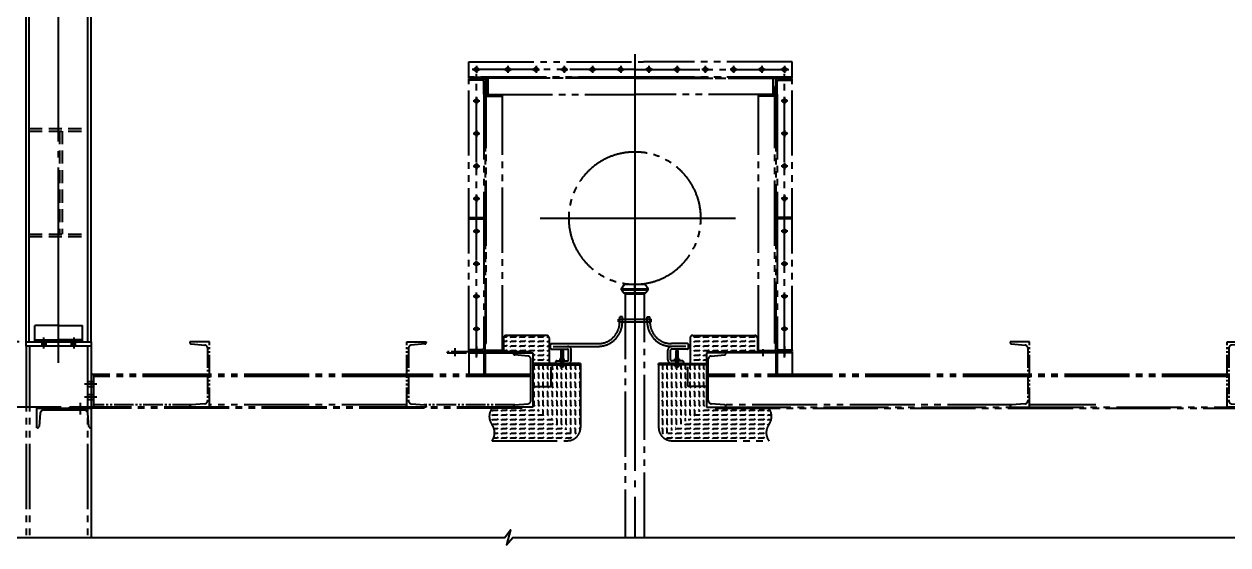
# Model space of a CAD drawing. Header units: millimetres. Extents: x 0 to 232280, y -26939 to 23794.
# Drawn here: x 168376 to 173925, y 14516 to 16915 of the extents above; entities that cross this region are included whole.
import ezdxf

# ---------------------------------------------------------------- set-up
doc = ezdxf.new("R2010")
doc.units = ezdxf.units.MM
doc.header["$LTSCALE"] = 30
for name, pattern in [('JNK-CENTER', [34, 30, -1.5, 1, -1.5]), ('JNK-HIDDEN', [3, 2, -1]), ('JNK-PHANTOM', [15, 10, -1, 1, -1, 1, -1])]:
    doc.linetypes.add(name, pattern=pattern)
for name, color, linetype in [('CEN-R', 1, 'JNK-CENTER'), ('CON-G', 3, 'Continuous'), ('CON-W', 7, 'Continuous'), ('Dim-W', 7, 'Continuous'), ('HID-Y', 2, 'JNK-HIDDEN'), ('PHA-M', 6, 'JNK-PHANTOM'), ('STL-OBJT', 7, 'Continuous')]:
    doc.layers.add(name, color=color, linetype=linetype)
doc.styles.add('SIMPLEX', font='simplex.shx', dxfattribs={"width": 0.8})
doc.dimstyles.new('DIM40', dxfattribs={"dimscale": 40, "dimtxt": 2.5, "dimasz": 2.5, "dimexe": 1, "dimexo": 1, "dimgap": 1, "dimtad": 1, "dimdec": 0, "dimdsep": 46, "dimtxsty": 'SIMPLEX', "dimcen": 0, "dimclrd": 7, "dimclre": 7, "dimclrt": 2, "dimadec": 1, "dimazin": 2, "dimtfac": 1, "dimtdec": 0, "dimtix": 1, "dimtmove": 2, "dimatfit": 2, "dimfxl": 1, "dimtolj": 1, "dimtzin": 0, "dimarcsym": 1})
pattern_1 = [(90, (7129.922, -1606.512), (-21.16667, 1e-15), [21.16667, -21.16667]), (135, (7129.922, -1585.346), (-21.166667, 3e-15), [5.29167, -19.35085, 5.29167, -29.93419])]
pattern_2 = [(0, (7129.922, -1606.512), (0, 21.16667), [21.16667, -21.16667]), (45, (7151.089, -1606.512), (1e-15, 21.166667), [5.29167, -19.35085, 5.29167, -29.93419])]

# ---------------------------------------------------------------- blocks, each defined once
blk = doc.blocks.new('*D1996')
at = {"layer": 'DEFPOINTS', "color": 0, "transparency": 16777216}
for p in [(166334.1, 15451.1), (168394.4, 15451.1), (168587.8, 15151.1)]:
    blk.add_point(p, dxfattribs=at)
at = {"layer": 'STL-OBJT', "color": 7, "linetype": 'ByBlock', "lineweight": -2, "transparency": 16777216}
for p, q in [((168354.4, 15451.1), (166294.1, 15451.1)), ((166334.1, 15251.1), (166334.1, 15351.1)), ((168547.8, 15151.1), (166294.1, 15151.1))]:
    blk.add_line(p, q, dxfattribs=at)
at = {"layer": 'STL-OBJT', "color": 7, "transparency": 16777216}
for points in [[(166317.4, 15351.1), (166350.8, 15351.1), (166334.1, 15451.1)], [(166317.4, 15251.1), (166350.8, 15251.1), (166334.1, 15151.1)]]:
    blk.add_solid(points, dxfattribs=at)
at = {"layer": 'STL-OBJT', "color": 2, "transparency": 16777216, "insert": (166244.1, 15301.1), "char_height": 100, "attachment_point": 5, "rotation": 90, "style": 'SIMPLEX'}
blk.add_mtext('\\A1;300', dxfattribs=at)
blk = doc.blocks.new('*D1997')
at = {"layer": 'DEFPOINTS', "color": 0, "ltscale": 0.5, "transparency": 16777216}
for p in [(166334.1, 19451.1), (168399, 19451.1), (168354.4, 15451.1)]:
    blk.add_point(p, dxfattribs=at)
at = {"layer": 'Dim-W', "color": 7, "linetype": 'ByBlock', "lineweight": -2, "ltscale": 0.5, "transparency": 16777216}
for p, q in [((168359, 19451.1), (166294.1, 19451.1)), ((166334.1, 15551.1), (166334.1, 19351.1)), ((168314.4, 15451.1), (166294.1, 15451.1))]:
    blk.add_line(p, q, dxfattribs=at)
at = {"layer": 'Dim-W', "color": 7, "ltscale": 0.5, "transparency": 16777216}
for points in [[(166317.4, 19351.1), (166350.8, 19351.1), (166334.1, 19451.1)], [(166317.4, 15551.1), (166350.8, 15551.1), (166334.1, 15451.1)]]:
    blk.add_solid(points, dxfattribs=at)
at = {"layer": 'Dim-W', "color": 2, "ltscale": 0.5, "transparency": 16777216, "insert": (166244.1, 17451.1), "char_height": 100, "attachment_point": 5, "rotation": 90, "style": 'SIMPLEX'}
blk.add_mtext('\\A1;4000', dxfattribs=at)
blk = doc.blocks.new('A$C5CA52331')
at = {"layer": 'PHA-M'}
h = blk.add_hatch(dxfattribs=at)
h.set_pattern_fill('FLEX', color=256, scale=3.333333)
h.set_pattern_definition(pattern_2)
h.paths.add_polyline_path([(2036, -50), (2026, -50), (2026, -45), (1901, -45), (1901, 18, -0.414214), (1913, 30), (2099, 30, -0.414214), (2111, 18), (2111, -100), (2036, -100)])
h = blk.add_hatch(dxfattribs=at)
h.set_pattern_fill('FLEX', color=256, scale=3.333333)
h.set_pattern_definition(pattern_2)
h.paths.add_polyline_path([(2761, 18, -0.414214), (2773, 30), (3059, 30, -0.414214), (3071, 18), (3071, -45), (2846, -45), (2846, -50), (2836, -50), (2836, -100), (2761, -100)])
h = blk.add_hatch(dxfattribs=at)
h.set_pattern_fill('FLEX', color=256, scale=3.333333, angle=90)
h.set_pattern_definition(pattern_1)
edge = h.paths.add_edge_path()
edge.add_line((2238.4, -437.4), (2036, -300))
edge.add_line((2036, -300), (2036, -105))
edge.add_line((2036, -105), (2161, -105))
edge.add_line((2161, -105), (2161, -111.1))
edge.add_arc((2163.5, -108.2), 3.82, 229.1233, 269.1331)
edge.add_line((2163.4, -112), (2178.4, -112))
edge.add_arc((2178.5, -108.2), 3.82, 269.1331, 310.8767)
edge.add_line((2181, -111.1), (2181, -105))
edge.add_line((2181, -105), (2256, -105))
edge.add_line((2256, -105), (2256, -395))
edge.add_arc((2196, -395), 60, 315, 360, ccw=False)
h = blk.add_hatch(dxfattribs=at)
h.set_pattern_fill('FLEX', color=256, scale=3.333333, angle=90)
h.set_pattern_definition(pattern_1)
edge = h.paths.add_edge_path()
edge.add_line((2836, -300), (2633.6, -437.4))
edge.add_arc((2676, -395), 60, 180, 225, ccw=False)
edge.add_line((2616, -395), (2616, -105))
edge.add_line((2616, -105), (2691, -105))
edge.add_line((2691, -105), (2691, -111.1))
edge.add_arc((2693.5, -108.2), 3.82, 229.1233, 269.1331)
edge.add_line((2693.4, -112), (2708.4, -112))
edge.add_arc((2708.5, -108.2), 3.82, 269.1331, 310.8767)
edge.add_line((2711, -111.1), (2711, -105))
edge.add_line((2711, -105), (2836, -105))
edge.add_line((2836, -105), (2836, -300))
h = blk.add_hatch(dxfattribs=at)
h.set_pattern_fill('FLEX', color=256, scale=3.333333)
h.set_pattern_definition(pattern_2)
h.paths.add_polyline_path([(1847.7, -381, -0.327371), (1847.7, -306), (1986, -306), (1986, -300), (2036, -300), (2238.4, -437.4, -0.198912), (2196, -455), (1848.4, -455, 0.322005)])
h = blk.add_hatch(dxfattribs=at)
h.set_pattern_fill('FLEX', color=256, scale=3.333333)
h.set_pattern_definition(pattern_2)
h.paths.add_polyline_path([(2836, -300), (2876, -300), (2876, -306), (3124.3, -306, -0.327371), (3124.3, -381, 0.322005), (3123.6, -455), (2676, -455, -0.198912), (2633.6, -437.4)])
at = {"layer": 'CEN-R'}
for p, q in [((2506, 1326), (2506, -901.6)), ((2070.6, 570), (3001.7, 570))]:
    blk.add_line(p, q, dxfattribs=at)
at = {"layer": 'Dim-W', "ltscale": 0.5}
blk.add_lwpolyline([(-370.3, -901.6), (1907.7, -901.6), (1932.9, -865.5), (1914.1, -935.1), (1944.6, -901.6), (6877.6, -901.6), (6902.8, -865.5), (6884, -935.1), (6914.5, -901.6), (9978.5, -901.6)], dxfattribs=at)
at = {"layer": 'PHA-M'}
for p, q in [((1741, 1290), (2546, 1290)), ((1741, 1215), (1741, 1290)), ((2506, 1326), (2506, 13.6)), ((3231, 1290), (2546, 1290)), ((3231, 1215), (3231, 1290)), ((2506, 1255), (1755.7, 1255)), ((1759.9, 1255), (1792.1, 1255)), ((1776, 1271.1), (1776, 1238.9)), ((1776, -71.7), (1776, 1235)), ((1904.9, 1255), (1937.1, 1255)), ((1921, 1271.1), (1921, 1238.9)), ((2034.9, 1255), (2067.1, 1255)), ((2051, 1271.1), (2051, 1238.9)), ((2164.9, 1255), (2197.1, 1255)), ((2181, 1271.1), (2181, 1238.9)), ((2294.9, 1255), (2327.1, 1255)), ((2311, 1271.1), (2311, 1238.9)), ((2424.9, 1255), (2457.1, 1255)), ((2441, 1271.1), (2441, 1238.9)), ((2506, 1255), (3216.3, 1255)), ((2587.1, 1255), (2554.9, 1255)), ((2571, 1271.1), (2571, 1238.9)), ((2717.1, 1255), (2684.9, 1255)), ((2701, 1271.1), (2701, 1238.9)), ((2847.1, 1255), (2814.9, 1255)), ((2831, 1271.1), (2831, 1238.9)), ((2977.1, 1255), (2944.9, 1255)), ((2961, 1271.1), (2961, 1238.9)), ((3107.1, 1255), (3074.9, 1255)), ((3091, 1271.1), (3091, 1238.9)), ((3212.1, 1255), (3179.9, 1255)), ((3196, 1271.1), (3196, 1238.9)), ((3196, -71.7), (3196, 1235)), ((1741, 1215), (1741, 1220)), ((1741, 1220), (2506, 1220)), ((2546, 1220), (1741, 1220)), ((2506, 1215), (1741, 1215)), ((2546, 1215), (1741, 1215)), ((1826, 1215), (1741, 1215)), ((1741, 1210), (1741, 1212)), ((1741, 1212), (1816, 1212)), ((1741, -42), (1741, 1212)), ((1801.5, 1206), (1745, 1206)), ((1810, 1141), (1810, 1197.5)), ((1816, 1212), (1816, 1137)), ((1821, 1177), (1816, 1177)), ((1816, 1177), (1816, -7)), ((1821, -7), (1821, 1177)), ((1826, 1140), (1826, 1215)), ((1826, 1215), (1829, 1215)), ((1829, 1215), (1829, 1140)), ((3231, 1220), (2506, 1220)), ((2506, 1215), (3231, 1215)), ((2546, 1220), (3231, 1220)), ((2546, 1215), (3231, 1215)), ((3146, 1215), (3143, 1215)), ((3143, 1215), (3143, 1140)), ((3146, 1140), (3146, 1215)), ((3151, -7), (3151, 1177)), ((3151, 1177), (3156, 1177)), ((3156, 1212), (3156, 1137)), ((3231, 1212), (3156, 1212)), ((3156, 1177), (3156, -7)), ((3162, 1141), (3162, 1197.5)), ((3170.5, 1206), (3227, 1206)), ((3186, 1215), (3231, 1215)), ((3231, 1215), (3231, 1220)), ((3231, 1210), (3231, 1212)), ((3231, -42), (3231, 1212)), ((1760.8, 1110), (1791.2, 1110)), ((1776, 1125.2), (1776, 1094.8)), ((1810, 1141), (1810, 573)), ((1816, 1137), (1814, 1137)), ((1896, 1135), (1821, 1135)), ((1821, 1135), (1821, 1132)), ((1821, 1132), (1896, 1132)), ((1826, 1140), (2506, 1140)), ((1829, 1140), (1826, 1140)), ((1896, -39), (1896, 1135)), ((1896, 1132), (1896, 1135)), ((3146, 1140), (2506, 1140)), ((3076, -39), (3076, 1135)), ((3076, 1135), (3151, 1135)), ((3076, 1132), (3076, 1135)), ((3151, 1132), (3076, 1132)), ((3143, 1140), (3146, 1140)), ((3151, 1135), (3151, 1132)), ((3156, 1137), (3158, 1137)), ((3162, 1141), (3162, 573)), ((3211.2, 1110), (3180.8, 1110)), ((3196, 1125.2), (3196, 1094.8)), ((1760.8, 960), (1791.2, 960)), ((1776, 975.2), (1776, 944.8)), ((3211.2, 960), (3180.8, 960)), ((3196, 975.2), (3196, 944.8)), ((1760.8, 810), (1791.2, 810)), ((1776, 825.2), (1776, 794.8)), ((3211.2, 810), (3180.8, 810)), ((3196, 825.2), (3196, 794.8)), ((1776, 675.2), (1776, 644.8)), ((3196, 675.2), (3196, 644.8)), ((1760.8, 660), (1791.2, 660)), ((3211.2, 660), (3180.8, 660)), ((1741, 573), (1816, 573)), ((1741, 567), (1816, 567)), ((1810, 567), (1810, 29)), ((3231, 573), (3156, 573)), ((3231, 567), (3156, 567)), ((3162, 567), (3162, 29)), ((1760.8, 510), (1791.2, 510)), ((1776, 494.8), (1776, 525.2)), ((3211.2, 510), (3180.8, 510)), ((3196, 494.8), (3196, 525.2)), ((1760.8, 360), (1791.2, 360)), ((1776, 344.8), (1776, 375.2)), ((3211.2, 360), (3180.8, 360)), ((3196, 344.8), (3196, 375.2)), ((1776, 194.8), (1776, 225.2)), ((2444.9, 245.2), (2459.2, 265.3)), ((2444.9, 240.2), (2444.9, 245.2)), ((2444.9, 245.2), (2567.1, 245.2)), ((2444.9, 240.2), (2567.1, 240.2)), ((2444.9, 240.2), (2455, 225.9)), ((2461.5, 220.8), (2455, 225.9)), ((2455, 225.9), (2557, 225.9)), ((2459.2, 265.3), (2552.8, 265.3)), ((2506, 220.8), (2506, 265.3)), ((2550.4, 220.8), (2557, 225.9)), ((2567.1, 245.2), (2552.8, 265.3)), ((2567.1, 240.2), (2557, 225.9)), ((2567.1, 240.2), (2567.1, 245.2)), ((3196, 194.8), (3196, 225.2)), ((1760.8, 210), (1791.2, 210)), ((2550.4, 220.8), (2461.5, 220.8)), ((2461.5, 220.8), (2461.5, -901.6)), ((2461.5, 220.8), (2550.4, 220.8)), ((2550.4, -901.6), (2550.4, 220.8)), ((3211.2, 210), (3180.8, 210)), ((2436.4, 91.9), (2436.4, 114.9)), ((2448.9, 114.9), (2436.4, 114.9)), ((2448.9, 92), (2448.9, 114.9)), ((2563.2, 92), (2563.2, 114.9)), ((2563.2, 114.9), (2575.7, 114.9)), ((2575.7, 91.9), (2575.7, 114.9)), ((1760.8, 60), (1791.2, 60)), ((1776, 44.8), (1776, 75.2)), ((2430.4, 92), (2430.4, 104.5)), ((2430.4, 104.5), (2581.7, 104.5)), ((2430.4, 92), (2581.7, 92)), ((2581.7, 92), (2581.7, 104.5)), ((3211.2, 60), (3180.8, 60)), ((3196, 44.8), (3196, 75.2)), ((-300, -20), (-300, 0)), ((-300, 0), (0, 0)), ((0, 0), (0, -20)), ((1901, 18), (1901, -45)), ((2099, 30), (1913, 30)), ((2111, 18), (2111, -100)), ((2761, 18), (2761, -100)), ((2773, 30), (3059, 30)), ((3071, 18), (3071, -45)), ((-300, -20), (-300, -901.6)), ((0, -20), (-300, -20)), ((-284, -20), (-284, -901.6)), ((-16, -20), (-16, -901.6)), ((0, -20), (0, -901.6)), ((1741, -45), (1741, -145)), ((1776, -21), (1776, -65)), ((1810, -50), (1810, -145)), ((1816, -7), (1821, -7)), ((1816, -50), (1816, -145)), ((2118, -28.1), (2118, -13.1)), ((2123, -8.1), (2336.4, -8.1)), ((2123, -33.1), (2196, -33.1)), ((2130.5, -20.6), (2336.4, -20.6)), ((2176, -41), (2166, -41)), ((2171, -31.3), (2171, -118.7)), ((2201, -82.5), (2201, -38.1)), ((2213.5, -82.5), (2213.5, -38.1)), ((2658.5, -82.5), (2658.5, -38.1)), ((2671, -82.5), (2671, -38.1)), ((2749, -8.1), (2675.7, -8.1)), ((2741.5, -20.6), (2675.7, -20.6)), ((2749, -33.1), (2676, -33.1)), ((2696, -41), (2706, -41)), ((2701, -31.3), (2701, -118.7)), ((2754, -28.1), (2754, -13.1)), ((3156, -7), (3151, -7)), ((3156, -50), (3156, -150)), ((3162, -50), (3162, -150)), ((3196, -21), (3196, -65)), ((3231, -45), (3231, -150)), ((2176, -100), (2036, -100)), ((2146, -87.5), (2196, -87.5)), ((2163.6, -77.5), (2178.4, -77.5)), ((2163.6, -87.5), (2178.4, -87.5)), ((2166, -78.4), (2166, -86.6)), ((2176, -78.4), (2176, -86.6)), ((2256, -100), (2256, -395)), ((2616, -100), (2616, -395)), ((2726, -87.5), (2676, -87.5)), ((2708.4, -77.5), (2693.6, -77.5)), ((2708.4, -87.5), (2693.6, -87.5)), ((2696, -78.4), (2696, -86.6)), ((2696, -100), (2836, -100)), ((2706, -78.4), (2706, -86.6)), ((537, -150), (0, -150)), ((537, -160), (12, -160)), ((1455, -150), (545, -150)), ((1455, -160), (545, -160)), ((2027, -150), (1463, -150)), ((2027, -160), (1463, -160)), ((2178.4, -112), (2163.6, -112)), ((2693.6, -112), (2708.4, -112)), ((4318, -150), (2845, -150)), ((4318, -160), (2845, -160)), ((5236, -150), (4326, -150)), ((5236, -160), (4326, -160)), ((27, -195), (-30, -195)), ((12, -183.5), (-15, -183.5)), ((12, -206.5), (-15, -206.5)), ((27, -255), (-30, -255)), ((12, -243.5), (-15, -243.5)), ((12, -266.5), (-15, -266.5)), ((-250, -306), (0, -306)), ((-250, -396), (-250, -306)), ((-234.6, -327.8), (-240, -389.6)), ((-29.4, -315), (-220.6, -315)), ((1986, -300), (-100, -300)), ((1986, -306), (-100, -306)), ((-61.5, -300), (-61.5, -315)), ((-50, -280), (-50, -335)), ((-38.5, -300), (-38.5, -315)), ((-10, -389.6), (-15.4, -327.8)), ((0, -306), (0, -901.6)), ((0, -306), (0, -396)), ((1455, -290), (545, -290)), ((1986, -306), (1986, -300)), ((2876, -306), (2876, -300)), ((2876, -306), (6466, -306)), ((4246.7, -290), (2919.8, -290)), ((2926, -300), (6466, -300)), ((4630.5, -290), (4326, -290)), ((-247, -396), (-250, -396)), ((0, -396), (-3, -396)), ((1848.4, -455), (2196, -455)), ((2676, -455), (3123.6, -455))]:
    blk.add_line(p, q, dxfattribs=at)
at = {"layer": 'PHA-M', "ltscale": 0.3}
for p, q in [((1666.5, -45), (1666.5, -50)), ((1676, -29.5), (1676, -65)), ((1676, -29.5), (1676, -65)), ((1676, -33.6), (1676, -63.9)), ((1676, -38.6), (1676, -65)), ((1676, -38.6), (1676, -65)), ((1685.5, -45), (1685.5, -50)), ((3086.5, -45), (3086.5, -50)), ((3096, -33.6), (3096, -63.9)), ((3096, -38.6), (3096, -65)), ((3096, -38.6), (3096, -65)), ((3105.5, -45), (3105.5, -50)), ((2256, -100), (2036, -100)), ((2165, -100), (2165, -105)), ((2171, -85), (2171, -120)), ((2171, -87.2), (2171, -118.7)), ((2177, -100), (2177, -105)), ((2256, -105), (2256, -100)), ((2616, -100), (2836, -100)), ((2616, -105), (2616, -100)), ((2695, -100), (2695, -105)), ((2701, -85), (2701, -120)), ((2701, -87.2), (2701, -118.7)), ((2707, -100), (2707, -105)), ((-100, -306), (-100, -300)), ((465.7, -290), (12, -290)), ((1952.2, -290), (1534.3, -290)), ((1986, -300), (1986, -306)), ((1986, -300), (1986, -306)), ((0, -356), (5, -356))]:
    blk.add_line(p, q, dxfattribs=at)
at = {"layer": 'PHA-M'}
for points in [[(1816, -42), (1816, 33), (1814, 33, 0.414214), (1810, 29), (1810, -27.5, -0.414214), (1801.5, -36), (1745, -36, 0.414214), (1741, -40), (1741, -42)], [(3156, -42), (3156, 33), (3158, 33, -0.414214), (3162, 29), (3162, -27.5, 0.414214), (3170.5, -36), (3227, -36, -0.414214), (3231, -40), (3231, -42)], [(2036, -50), (2036, -300), (1946, -300), (1946, -297, -0.388879), (1952.4, -290), (2014.2, -284.6, 0.388879), (2027, -270.6), (2027, -79.4, 0.388879), (2014.2, -65.4), (1952.4, -60, -0.388879), (1946, -53), (1946, -50)], [(2181, -78.4, 0.372659), (2176, -78.4, 0.186242), (2166, -78.4, 0.372659), (2161, -78.4), (2161, -86.6, 0.372659), (2166, -86.6, 0.186242), (2176, -86.6, 0.372659), (2181, -86.6)], [(2161, -111.1, 0.372659), (2166, -111.1, 0.186242), (2176, -111.1, 0.372659), (2181, -111.1), (2181, -105), (2161, -105)], [(2691, -78.4, -0.372659), (2696, -78.4, -0.186242), (2706, -78.4, -0.372659), (2711, -78.4), (2711, -86.6, -0.372659), (2706, -86.6, -0.186242), (2696, -86.6, -0.372659), (2691, -86.6)], [(2711, -111.1, -0.372659), (2706, -111.1, -0.186242), (2696, -111.1, -0.372659), (2691, -111.1), (2691, -105), (2711, -105)]]:
    blk.add_lwpolyline(points, format="xyb", close=True, dxfattribs=at)
at = {"layer": 'PHA-M', "ltscale": 0.3}
for points in [[(524.2, -284.9), (461.4, -290.4, 0.388879), (455, -297.4), (455, -300), (545, -300), (545, -150), (545, 0), (455, 0), (455, -2.6, 0.388879), (461.4, -9.6), (524.2, -15.1, -0.388879), (537, -29.1), (537, -150), (537, -270.9, -0.388879)], [(1475.8, -284.9), (1538.6, -290.4, -0.388879), (1545, -297.4), (1545, -300), (1455, -300), (1455, -150), (1455, 0), (1545, 0), (1545, -2.6, -0.388879), (1538.6, -9.6), (1475.8, -15.1, 0.388879), (1463, -29.1), (1463, -150), (1463, -270.9, 0.388879)], [(2036, -50), (2036, -300), (1946, -300), (1946, -297, -0.388879), (1952.4, -290), (2014.2, -284.6, 0.388879), (2027, -270.6), (2027, -79.4, 0.388879), (2014.2, -65.4), (1952.4, -60, -0.388879), (1946, -53), (1946, -50)], [(2836, -50), (2836, -300), (2926, -300), (2926, -297, 0.388879), (2919.6, -290), (2857.8, -284.6, -0.388879), (2845, -270.6), (2845, -79.4, -0.388879), (2857.8, -65.4), (2919.6, -60, 0.388879), (2926, -53), (2926, -50)], [(4305.2, -284.9), (4242.4, -290.4, 0.388879), (4236, -297.4), (4236, -300), (4326, -300), (4326, -150), (4326, 0), (4236, 0), (4236, -2.6, 0.388879), (4242.4, -9.6), (4305.2, -15.1, -0.388879), (4318, -29.1), (4318, -150), (4318, -270.9, -0.388879)], [(5256.8, -284.9), (5319.6, -290.4, -0.388879), (5326, -297.4), (5326, -300), (5236, -300), (5236, -150), (5236, 0), (5326, 0), (5326, -2.6, -0.388879), (5319.6, -9.6), (5256.8, -15.1, 0.388879), (5244, -29.1), (5244, -150), (5244, -270.9, 0.388879)], [(-250, -306), (0, -306), (0, -396), (-3, -396, -0.388879), (-10, -389.6), (-15.4, -327.8, 0.388879), (-29.4, -315), (-220.6, -315, 0.388879), (-234.6, -327.8), (-240, -389.6, -0.388879), (-247, -396), (-250, -396)]]:
    blk.add_lwpolyline(points, format="xyb", close=True, dxfattribs=at)
for points in [[(2020, -45), (1641, -45), (1641, -50), (2020, -50)], [(2020, -45), (1641, -45), (1641, -50), (2020, -50)], [(2852, -45), (3131, -45), (3131, -50), (2852, -50)], [(2852, -45), (3131, -45), (3131, -50), (2852, -50)]]:
    blk.add_lwpolyline(points, close=True, dxfattribs=at)
at = {"layer": 'PHA-M'}
for points in [[(2026, -45), (1741, -45), (1741, -50), (2026, -50)], [(1896, -39), (1816, -39), (1816, -42), (1896, -42)], [(2846, -45), (3231, -45), (3231, -50), (2846, -50)], [(3076, -39), (3156, -39), (3156, -42), (3076, -42)], [(12, -150), (0, -150), (0, -300), (12, -300)]]:
    blk.add_lwpolyline(points, close=True, dxfattribs=at)
for points in [[(2166, -101.7), (2167, -100), (2167, -40)], [(2166, -111.1), (2166, -41), (2167, -40), (2175, -40), (2176, -41), (2176, -111.1)], [(2176, -101.7), (2175, -100), (2175, -40)], [(2696, -101.7), (2697, -100), (2697, -40)], [(2706, -111.1), (2706, -41), (2705, -40), (2697, -40), (2696, -41), (2696, -111.1)], [(2706, -101.7), (2705, -100), (2705, -40)], [(2036, -105), (2256, -105)], [(2836, -105), (2616, -105)]]:
    blk.add_lwpolyline(points, dxfattribs=at)
for points in [[(2857.8, -284.6), (2857.8, -284.6, -0.388879), (2845, -270.6), (2845, -79.4, -0.388879), (2857.8, -65.4), (2919.6, -60, 0.388879), (2926, -53), (2926, -50), (2836, -50), (2836, -300), (2926, -300), (2926, -297, 0.388879), (2919.6, -290)], [(2141, -92.5), (2141, -95, 0.414214), (2146, -100), (2256, -100)], [(2731, -92.5), (2731, -95, -0.414214), (2726, -100), (2616, -100)], [(1847.7, -456, 0.327371), (1847.7, -381, -0.327371), (1847.7, -306)], [(3124.3, -456, -0.327371), (3124.3, -381, 0.327371), (3124.3, -306)]]:
    blk.add_lwpolyline(points, format="xyb", dxfattribs=at)
at = {"layer": 'PHA-M', "ltscale": 0.3}
for points in [[(2036, -105), (2256, -105)], [(2036, -205), (2121, -205), (2121, -105)], [(2836, -105), (2616, -105)], [(2836, -205), (2751, -205), (2751, -105)]]:
    blk.add_lwpolyline(points, dxfattribs=at)
at = {"layer": 'PHA-M'}
for centre, radius in [((1776, 1255), 9.03), ((1921, 1255), 9.03), ((2051, 1255), 9.03), ((2181, 1255), 9.03), ((2311, 1255), 9.03), ((2441, 1255), 9.03), ((2571, 1255), 9.03), ((2701, 1255), 9.03), ((2831, 1255), 9.03), ((2961, 1255), 9.03), ((3091, 1255), 9.03), ((3196, 1255), 9.03), ((1776, 1110), 8.53), ((3196, 1110), 8.53), ((1776, 960), 8.53), ((3196, 960), 8.53), ((1776, 810), 8.53), ((3196, 810), 8.53), ((1776, 660), 8.53), ((3196, 660), 8.53), ((1776, 510), 8.53), ((3196, 510), 8.53), ((1776, 360), 8.53), ((3196, 360), 8.53), ((1776, 210), 8.53), ((3196, 210), 8.53), ((1776, 60), 8.53), ((3196, 60), 8.53)]:
    blk.add_circle(centre, radius, dxfattribs=at)
for centre, radius, start, end in [((1745, 1210), 4, 180, 270), ((1801.5, 1197.5), 8.5, 0, 90), ((3170.5, 1197.5), 8.5, 90, 180), ((3227, 1210), 4, 270, 0), ((1814, 1141), 4, 180, 270), ((3158, 1141), 4, 270, 0), ((2506, 570), 304.7, 90, 270), ((2506, 570), 304.7, 90, 270), ((2506, 570), 304.7, 270, 90), ((2506, 570), 304.7, 270, 90), ((2336.4, 91.9), 100, 270, 0), ((2336.4, 91.9), 112.5, 270, 0), ((2675.7, 91.9), 112.5, 180, 270), ((2675.7, 91.9), 100, 180, 270), ((1913, 18), 12, 90, 180), ((2099, 18), 12, 0, 90), ((2773, 18), 12, 90, 180), ((3059, 18), 12, 0, 90), ((2123, -13.1), 5, 90, 180), ((2123, -28.1), 5, 180, 270), ((2196, -38.1), 17.5, 0, 90), ((2196, -38.1), 5, 0, 90), ((2676, -38.1), 17.5, 90, 180), ((2676, -38.1), 5, 90, 180), ((2749, -13.1), 5, 0, 90), ((2749, -28.1), 5, 270, 0), ((2146, -92.5), 5, 90, 180), ((2196, -82.5), 5, 270, 0), ((2196, -82.5), 17.5, 270, 0), ((2676, -82.5), 17.5, 180, 270), ((2676, -82.5), 5, 180, 270), ((2726, -92.5), 5, 0, 90), ((-220.6, -329), 14, 90, 175), ((-29.4, -329), 14, 5, 90), ((-247, -389), 7, 270, 355), ((-3, -389), 7, 185, 270), ((2196, -395), 60, 270, 0), ((2676, -395), 60, 180, 270)]:
    blk.add_arc(centre, radius, start, end, dxfattribs=at)
blk = doc.blocks.new('A$C07F72FA7')
at = {"layer": 'CON-W'}
h = blk.add_hatch(color=256, dxfattribs=at)
h.paths.add_polyline_path([(51.5, -65), (40, -65), (40, -75), (51.5, -75)])
h.paths.add_polyline_path([(51.5, -75), (40, -75), (40, -95), (51.5, -95)])
h.paths.add_polyline_path([(40, -75), (28.5, -75), (28.5, -95), (40, -95)])
h.paths.add_polyline_path([(40, -75), (40, -65), (28.5, -65), (28.5, -75)])
h = blk.add_hatch(color=256, dxfattribs=at)
h.paths.add_polyline_path([(168.5, -65), (180, -65), (180, -75), (168.5, -75)])
h.paths.add_polyline_path([(168.5, -75), (180, -75), (180, -95), (168.5, -95)])
h.paths.add_polyline_path([(180, -75), (191.5, -75), (191.5, -95), (180, -95)])
h.paths.add_polyline_path([(180, -75), (180, -65), (191.5, -65), (191.5, -75)])
at = {"layer": 'CEN-R'}
for p, q in [((40, -55), (40, -105)), ((180, -55), (180, -105))]:
    blk.add_line(p, q, dxfattribs=at)
at = {"layer": 'CON-G'}
for p, q in [((0, -75), (0, 0)), ((110, 0), (0, 0)), ((110, 0), (220, 0)), ((220, -75), (220, 0)), ((0, -65), (110, -65)), ((0, -75), (110, -75)), ((220, -65), (110, -65)), ((220, -75), (110, -75))]:
    blk.add_line(p, q, dxfattribs=at)
at = {"layer": 'HID-Y'}
for p, q in [((51.5, -65), (51.5, -95)), ((168.5, -65), (168.5, -95))]:
    blk.add_line(p, q, dxfattribs=at)

msp = doc.modelspace()

# ---------------------------------------------------------------- linework, layer by layer
at = {"layer": 'CEN-R'}
msp.add_line((168535.27, 15354.96), (168535.27, 19451.12), dxfattribs=at)
at = {"layer": 'CON-G'}
for p, q in [((168385.27, 15451.12), (168385.27, 19451.12)), ((168400.27, 15451.12), (168400.27, 19451.12)), ((168670.27, 15451.12), (168670.27, 19451.12)), ((168685.27, 15451.12), (168685.27, 19451.12)), ((168385.27, 15451.12), (168685.27, 15451.12)), ((168385.27, 15451.12), (168685.27, 15451.12))]:
    msp.add_line(p, q, dxfattribs=at)
at = {"layer": 'HID-Y'}
for p, q in [((168400.27, 16434.47), (168670.27, 16434.47)), ((168400.27, 16422.47), (168670.27, 16422.47)), ((168539.27, 16422.47), (168539.27, 15948.12)), ((168551.27, 16422.47), (168551.27, 15948.12)), ((168400.27, 15948.12), (168670.27, 15948.12)), ((168400.27, 15936.12), (168670.27, 15936.12))]:
    msp.add_line(p, q, dxfattribs=at)

# ---------------------------------------------------------------- block references
at = {"layer": 'Dim-W', "ltscale": 0.5}
for name, p in [('A$C5CA52331', (168685.27, 15451.12)), ('A$C07F72FA7', (168425.27, 15526.12))]:
    msp.add_blockref(name, p, dxfattribs=at)

# ---------------------------------------------------------------- dimensions: what is measured, and where the dimension line sits
dim = msp.add_linear_dim(base=(166334.09, 19451.12), p1=(168354.41, 15451.12), p2=(168398.96, 19451.12), angle=90, dimstyle='DIM40', dxfattribs=at)
dim.commit()
dim.dimension.update_dxf_attribs({"geometry": '*D1997', "text_midpoint": (166244.09, 17451.12)})
at = {"layer": 'STL-OBJT'}
dim = msp.add_linear_dim(base=(166334.09, 15451.12), p1=(168587.79, 15151.12), p2=(168394.41, 15451.12), angle=90, dimstyle='DIM40', dxfattribs=at)
dim.commit()
dim.dimension.update_dxf_attribs({"geometry": '*D1996', "text_midpoint": (166244.09, 15301.12)})

doc.saveas('drawing.dxf')
